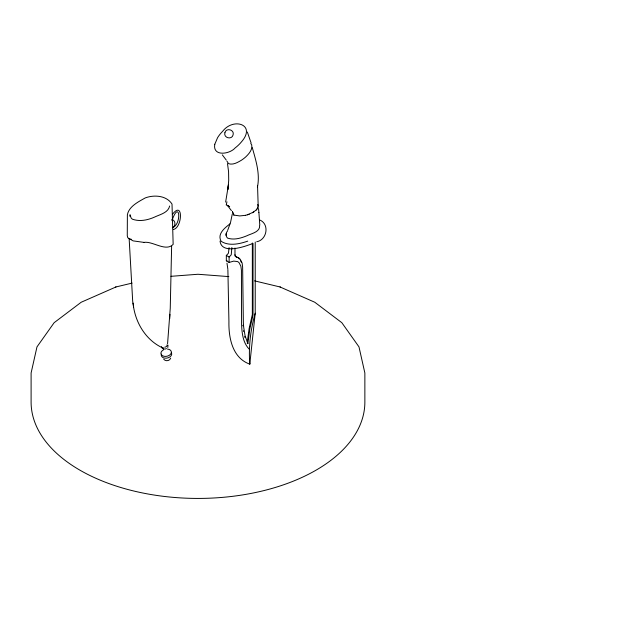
<?xml version="1.0" encoding="UTF-8"?>
<svg xmlns="http://www.w3.org/2000/svg" width="622" height="622" viewBox="0 0 622 622"><rect width="100%" height="100%" fill="white"/><g stroke="black" fill="none" stroke-linecap="round" stroke-linejoin="round"><path stroke-width="0.93" d="M256.186 210.08L257.78 207.942L258.153 205.602M171.625 246.258L170.249 308.302L167.575 343.725M259.662 225.568C260.089 232.154 251.35 233.499 246.747 235.831C240.737 238.265 233.989 240.24 227.582 238.125C225.436 236.22 225.732 232.923 227.551 230.917M226.043 235.279L226.105 233.786M169.72 318.682L169.962 314.312M227.885 269.901L228.927 321.574C228.562 337.839 232.418 358.031 249.803 364.15C248.45 347.053 250.526 329.676 255.222 313.193L255.222 242.051M247.167 343.212L247.867 343.616L249.873 328.649L253.03 315.02L253.03 243.373M247.323 341.657L249.181 328.245L252.338 314.615L252.338 242.969M255.222 313.193L249.803 364.15L249.438 362.338M232.263 214.147L230.537 222.451L227.738 230.163M225.638 202.088L228.468 184.718L227.94 189.415L228.709 180.302L228.577 171.664L227.496 163.625M169.635 206.006C168.228 212.872 159.862 214.497 154.419 217.148C147.546 220.172 139.569 221.821 132.315 219.154L131.141 217.988L130.006 214.73L130.006 216.487M226.214 205.019L226.96 201.816M171.944 220.647C179.587 198.542 182.129 224.371 172.364 227.738M258.138 206.768L257.073 209.008M167.808 347.496L167.994 345.086M170.685 358.171C169.643 361.118 165.483 361.6 163.664 359.135M172.566 214.139C183.513 200.082 182.347 227.846 173.398 229.464M144.04 242.409L133.085 240.869L130.348 239.283L131.125 239.167L130.457 239.408L127.782 237.752L127.269 235.777L127.378 214.761C128.964 206.38 138.364 201.823 145.221 197.936C154.093 194.6 166.478 195.425 172.014 204.07L173.157 244.36C165.763 252.159 152.763 240.916 143.954 242.401M256.155 210.049L252.384 212.771M249.251 349.191C242.899 342.8 241.989 333.159 241.577 324.614L241.422 270.236L240.854 266.138L239.066 262.709A15.107 8.724 -60 0 0 237.425 261.551L233.732 261.116L229.114 262.437L226.33 260.828L226.33 255.424L228.041 253.714A2.83 1.633 -60 0 0 228.484 252.936L229.083 247.649M229.114 262.437L229.114 257.034L230.816 255.315A2.83 1.633 -60 0 0 231.267 254.538L231.866 247.502M172.784 227.551C176.073 225.77 175.528 220.312 171.882 219.348M229.984 223.873C224.775 227.916 216.961 233.911 221.121 241.297C228.888 246.366 239.47 244.003 247.743 241.134M253.815 211.97L247.463 214.8M256.731 241.756C267.258 239.828 269.73 223.617 259.421 219.869M116.003 286.944L81.187 302.245L54.137 322.701L36.978 346.882L31.1 373.013L31.1 402.076A166.883 96.348 0 0 0 197.983 498.424A166.883 96.348 0 0 0 364.865 402.076L364.865 373.013L358.987 346.882L341.836 322.701L314.779 302.245L279.97 286.944M166.502 348.608C164.721 349.618 161.642 348.981 161.479 346.617M252.167 243.707C244.151 246.864 221.455 254.655 220.04 241.056M226.33 260.828L227.007 260.579M249.235 214.248L245.628 215.282M115.397 287.092L132.074 283.103M245.651 215.313L239.711 215.935L233.872 215.088L232.418 211.729M170.98 276.316L197.983 274.263L228.849 276.603M254.546 280.864L280.569 287.092M163.516 348.266C146.333 340.872 135.596 323.284 133.302 305.138M228.064 205.874L229.666 206.714L226.571 204.926M226.33 255.424L229.114 257.034M222.318 154.862L226.252 160.056M227.714 205.796L231.423 210.648M250.767 143.534L251.685 144.755C252.765 149.482 249.134 153.611 245.993 156.666A28.464 21.086 -21.3 0 1 241.352 160.266C237.573 162.49 232.993 165.234 228.499 163.648L226.913 161.121M233.903 215.119L232.441 211.752M241.017 261.66L241.266 262.15M163.042 347.768L163.275 348.25M247.867 343.616L245.045 335.6L243.754 327.638A104.823 60.521 -60 0 1 243.357 322.507L242.634 267.032L242.113 262.997L240.31 259.421A17.167 9.913 -60 0 0 237.993 257.578M240.473 260.424L240.706 260.96M247.323 131.996L251.109 142.959M257.741 204.498L258.177 205.633L257.539 185.55L257.43 187.199C260.221 173.6 255.86 160.499 252.275 147.57M244.679 336.463L245.037 337.684M226.976 263.184L227.862 269.186M163.368 348.437L163.454 348.973M133.598 306.926L132.696 301.32L129.135 238.42M132.991 303.116L133.209 304.516M243.482 330.725L243.583 331.448M258.511 208.564L258.907 212.53M258.9 212.499L259.786 224.993M234.984 248.022L234.984 254.655M237.977 257.601A9.229 5.326 -60 0 1 234.953 254.686M242.93 325.897A104.823 60.521 -60 0 1 242.868 325.244M235.357 256.326A9.229 5.326 -60 0 0 237.285 257.197A17.167 9.913 -60 0 1 238.934 258.262M235.069 256.007A9.229 5.326 -60 0 1 234.813 255.65M239.283 258.628A17.167 9.913 -60 0 1 239.618 259.024M167.023 344.829A2.418 1.648 -11.2 0 1 164.737 347.185M167.45 349.059A5.303 3.615 -11.2 0 1 170.716 354.05A5.303 3.615 -11.2 0 1 162.474 355.722A5.303 3.615 -11.2 0 1 163.469 349.867M171.548 353.024A5.303 3.615 -11.2 0 1 166.548 358.171A5.303 3.615 -11.2 0 1 161.417 354.151M214.784 144.265C212.452 156.783 229.705 154.303 235.178 147.896A31.846 24.274 -26.4 0 0 241.266 142.104C256.839 124.594 233.39 117.107 222.622 131.343A31.846 24.274 -26.4 0 0 217.56 137.726L214.784 144.265M224.892 132.75C223.329 137.991 232.022 140.137 233.11 134.826C234.673 129.586 225.988 127.44 224.892 132.75"/></g></svg>
